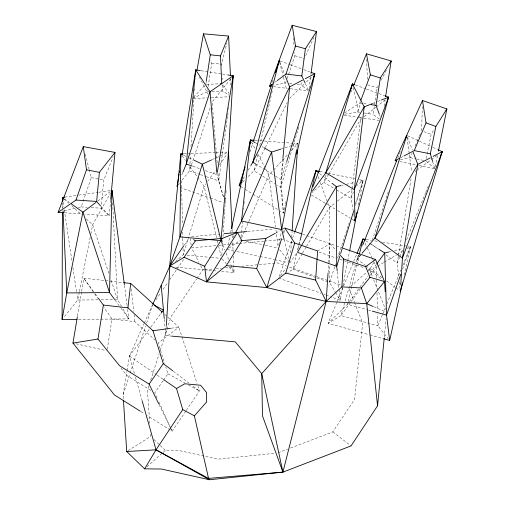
<?xml version="1.0" encoding="UTF-8"?>
<svg xmlns="http://www.w3.org/2000/svg" width="505" height="505" viewBox="0 0 505 505"><rect width="100%" height="100%" fill="white"/><g stroke="black" fill="none" stroke-linecap="round" stroke-linejoin="round"><path stroke-width="0.38" stroke-dasharray="2.52 1.89" d="M62.405 208.496L62.418 205.346M421.624 130.833L422.313 106.757M172.053 336.141L165.81 335.572L166.221 328.528M166.271 327.745L166.404 325.397M225.337 203.275L225.678 197.764M225.969 193.043L226.158 189.899M189.754 166.921L189.514 170.835L181.352 181.087M189.943 163.79L190.524 154.404M191.004 146.576L194.084 96.505M194.419 91.026L194.564 88.678M290.716 252.816L291.53 240.247M291.732 237.104L292.086 231.606M297.679 145.194L297.78 143.622L293.897 143.319M221.783 255.277L222.446 245.114M222.648 241.983L222.749 240.418M223.008 236.51L224.586 212.27M224.637 211.488L225.047 205.232M225.356 200.535L225.558 197.411M328.08 272.555L328.698 263.193M328.749 262.411L329.986 243.688L317.645 250.991M110.639 200.144L109.213 215.799L84.846 214.164M101.17 206.602L109.213 215.799L101.126 208.205L101.417 205.081M101.486 204.304L103.733 180.083L113.215 156.777M282.844 159.119L280.938 179.527L283.45 213.085L280.149 211.033M283.337 159.163L280.711 187.292L283.45 213.085L285.35 204.664M241.049 236.813L242.488 221.973M243.694 209.48L243.846 207.921M244.3 203.231L244.452 201.672M384.28 337.51L386.142 318.668M309.085 88.609L310.512 77.669M310.916 74.544L311.118 72.979M308.183 90.477L300.961 84.777L301.573 80.131M227.578 116.283L218.69 180.935L223.564 197.316M227.686 115.506L228.115 112.394M228.544 109.276L228.759 107.716M205.907 83.685L206.135 82.163M192.639 98.292L207.372 91.828L207.725 89.505M208.193 86.405L211.715 63.157L210.869 60.152M107.287 349.245L111.99 319.034L103.942 307.368M379.305 119.016L373.018 114.357L377.203 87.801L378.277 85.736M384.128 106.101L385.1 99.876M123.353 398.565L123.106 394.67L126.919 371.484M127.045 370.708L129.457 356.025L144.013 323.762M217.194 173.07L216.942 174.629L223.57 197.247M398.344 256.123L397.195 263.111L398.773 277.119M398.47 255.347L411.234 177.741M77.48 316.061L81.482 292.111M81.614 291.334L83.805 278.198L122.873 282.585M278.842 244.9L281.152 232.534M296.915 148.262L297.78 143.622L292.54 145.32M347.585 261.596L340.2 300.235L330.567 296.763M347.73 260.82L349.504 251.547M358.367 205.181L363.095 180.455L359.289 179.66M283.797 233.329L284.839 228.026M79.285 292.351L77.764 300.033L63.573 317.727M79.436 291.581L90.237 237.028M90.843 233.954L92.668 224.738L110.462 193.106M426.346 161.303L434.856 168.708L437.627 154.915M426.239 158.538L431.15 134.33L434.458 128.983M228.039 244.824L229.851 236.346M230.671 232.489L231.334 229.409M404.151 275.124L410.451 246.692L408.116 246.314M285.521 203.894L286.038 201.596M298.329 248.498L300.058 240.866M257.651 154.719L253.964 170.778L247.381 177.369M259.759 145.541L271.526 94.302M271.703 93.539L272.227 91.247M296.713 253.276L292.976 269.342L287.781 272.517M297.426 250.215L298.493 245.626M298.676 244.862L299.743 240.266M356.865 264.809L347.446 304.275L328.111 323.314L369.155 334.739M357.041 264.052L359.219 254.943M221.632 65.764L221.562 64.23L226.884 42.925M355.589 264.784L340.951 315.575L328.111 323.314L336.538 302.962M356.467 261.748L358.651 254.166M326.104 174.85L323.907 182.425L311.781 192.708M298.771 127.115L280.711 187.292L277.365 185.228M283.469 232.546L284.612 228.778M175.519 261.489L183.201 254.855L204.102 186.427L205.914 183.883M355.457 205.308L363.095 180.455L358.506 181.51M286.461 162.269L280.938 179.527L275.585 176.226M148.849 385.946L147.435 390.333L149.821 423.891M150.724 380.095L159.088 354.037M160.293 350.287L166.789 330.049M167.029 329.298L171.119 316.559L196.578 279.025M249.962 151.936L252.841 142.959M272.29 82.353L273.009 80.112M210.149 107.994L189.514 170.835L199.721 174.37M123.106 394.67L129.968 373.782M130.208 373.037L145.642 326.034M146.62 323.048L152.497 305.146M334.727 266.842L329.595 282.478L335.093 291.688M334.973 266.097L335.705 263.863M337.662 257.904L349.157 222.901M355.514 203.54L363.095 180.455L356.36 185.872M372.299 240.21L388.32 191.565M286.146 81.463L285.647 82.934L274.164 85.288M287.143 78.528L294.901 55.777L294.623 52.646M78.224 207.587L81.204 206.873L91.304 177.615L89.347 170.059M279.208 276.589L291.543 241.03M292.572 238.07L294.371 232.881M402.655 268.995L410.451 246.692L407.421 247.431M353.5 191.799L351.032 198.452L353.09 210.048M344.378 113.088L359.857 102.963L360.393 101.524M344.77 114.244L357.388 111.977L360.684 103.159M358.815 254.823L357.06 259.191L365.216 265.207M362.325 246.086L362.912 244.635M397.738 158.008L400.37 151.456M350.906 92.276L352.667 87.921M399.55 257.285L397.195 263.111L385.997 254.899M399.846 256.553L402.788 249.268M406.613 239.799L425.444 193.175M425.734 192.449L429.269 183.706M181.806 174.9L182.999 172.003M382.361 314.931L377.879 325.82L388.206 338.621M382.657 314.205L385.05 308.397M386.843 304.042L400.888 269.923M402.681 265.567L410.451 246.692L407.099 248.668M336.835 302.236L356.7 254.267M400.427 159.586L410.262 157.661L412.105 153.312M415.173 146.059L416.713 142.429M417.016 141.709L419.169 136.628M419.478 135.908L420.4 133.73M241.687 237.773L268.894 175.052L273.098 170.475M305.683 55.619L314.59 35.804M144.335 323.042L152.422 305.115M264.942 148.255L253.964 170.778L261.988 175.734M265.283 147.555L287.244 102.521M233.051 237.659L234.465 234.882M381.142 80.238L386.514 69.917M328.622 174.32L323.907 182.425L334.083 188.434M329.02 173.644L360.469 119.609L361.694 118.631M243.063 178.921L245.411 174.907M248.144 170.229L250.493 166.214M367.305 271.709L369.609 269.676L373.971 262.215M302.186 253.725L292.976 269.342L316.408 277.75M302.59 253.043L306.194 246.932M306.592 246.257L329.424 207.555L334.935 203.117M290.545 448.036L332.808 431.889L354.554 399.398L362.647 323.093L354.598 302.583M197.013 278.375L202.72 269.967L204.279 269.815M185.802 411.095L172.155 431.245L147.618 415.811M186.238 410.445L199.443 390.946L197.992 386.445M155.868 299.856L160.779 292.711M163.008 289.46L167.919 282.314M169.699 279.719L184.426 258.282M184.167 245.241L188.624 238.777M163.077 380.783L154.726 392.871L155.691 394.998M163.519 380.145L167.912 373.782L165.791 367.034M207.719 181.333L215.408 170.513M219.473 164.788L227.162 153.962M350.59 302.293L340.951 315.575L377.879 325.82L377.563 314.034M351.051 301.662L360.235 289.018M370.329 275.105L376.301 266.88L373.978 262.007M348.829 302.375L347.446 304.275L367.747 309.887M349.283 301.744L359.409 287.812M359.863 287.175L368.145 275.78M369.988 273.243L376.427 264.38M280.521 275.56L286.019 268.022M289.681 262.998L297.009 252.942M134.387 373.422L129.457 356.025L150.414 327.676M150.881 327.044L160.659 313.813M178.473 184.704L179.433 183.498M230.703 78.831L212.113 102.004L217.32 164.523M360.538 255.075L357.06 259.191L360.69 255.24M273.622 169.907L287.8 154.48M291.48 150.477L297.78 143.622M193.535 96.966L204.727 85.534M242.444 182.311L245.19 179.565M289.523 98.45L304.13 84.158M306.377 81.955L311.989 76.457M146.917 466.784L162.452 452.934M163.027 452.423L165.324 450.372L178.959 450.523L217.889 459.171L275.086 453.288M350.577 286.411L366.725 272.214M337.384 201.148L352.073 189.325M364.137 116.674L375.752 107.395M376.358 106.902L386.142 99.087M97.781 201.034L110.772 191.281M274.619 82.485L276.506 81.078M415.034 171.548L416.297 170.627M416.928 170.16L430.834 159.984M431.466 159.523L438.422 154.429M228.916 248.157L240.746 239.938M128.036 450.662L150.705 436.383L150.54 434.041M377.639 266.091L383.667 262.531M384.337 262.133L396.387 255.006M397.056 254.608L402.416 251.439M276.052 232.855L280.78 230.255M281.462 229.882L284.163 228.399M400.598 157.762L403.337 156.329M212.245 159.58L215.786 157.945M216.493 157.617L227.098 152.706M372.09 103.74L377.109 101.726M377.828 101.442L380.694 100.293M278.16 452.77L287.635 449.153M280.572 149.202L284.309 147.99M285.06 147.744L291.795 145.56M388.49 252.058L391.52 251.32M394.55 250.575L402.876 248.542M64.072 210.957L75.245 208.294M341.696 185.392L343.223 185.038M346.278 184.331L353.923 182.57M64.76 197.133L77.928 195.246M78.704 195.132L98.071 192.355M98.841 192.247L110.462 190.581M171.239 328.212L178.852 327.158L181.762 336.16M215.9 245.619L191.565 247.892L198.888 262.379M219.037 245.323L228.456 244.445M231.593 244.149L238.657 243.492M239.446 243.416L263.774 241.144M264.557 241.074L282.611 239.389L293.765 243.271M205.055 269.746L212.845 269.007M215.963 268.717L221.417 268.199M225.312 267.833L233.878 267.025M241.668 266.286L277.498 262.903L286.417 266.034M191.521 236.693L218.798 234.162M247.589 231.486L272.422 229.175M282.51 228.241L284.062 228.096M206.551 84.411L219.467 83.773M207.372 91.828L208.918 91.752M211.999 91.601L222.8 91.07L228.954 95.06M193.484 98.519L207.416 97.837M211.286 97.642L229.863 96.733M183.946 153.791L190.202 153.552M190.985 153.52L215.225 152.573M216.007 152.542L226.953 152.112M98.046 299.837L77.764 300.033L76.836 293.815M101.164 299.806L117.545 299.648L121.453 306.282M78.597 319.394L128.876 318.889L127.645 309.54M81.204 206.873L87.333 207.284M91.165 207.542L101.126 208.205M64.406 212.801L81.696 213.956M255.088 140.333L258.97 140.63M259.747 140.693L263.629 140.99M264.405 141.053L293.121 143.262M187.121 255.214L210.617 257.392M211.399 257.462L221.581 258.409M175.822 267.17L203.78 269.765M204.557 269.834L217.762 271.065M221.644 271.425L234.074 272.574L233.31 256.035M211.715 63.157L221.562 64.23M111.99 319.034L134.879 321.622L154.82 339.909M289.472 83.394L292.54 83.761M297.136 84.316L300.961 84.777M273.42 86.696L287.257 88.362M290.331 88.735L308.012 90.862M359.857 102.963L362.937 103.43M363.707 103.55L367.558 104.131M357.388 111.977L359.623 112.318M364.092 113L373.018 114.357M344.107 115.127L358.733 117.362M359.503 117.476L378.744 120.411M201.066 70.744L221.689 73.983M222.452 74.102L227.042 74.822M366.131 239.509L371.573 240.393M374.685 240.898L377.791 241.403M382.455 242.154L407.339 246.188M91.304 177.615L99.346 179.212M100.078 179.357L103.733 180.083M410.262 157.661L416.177 158.86M416.915 159.006L425.04 160.659M399.714 161.562L415.754 164.826M418.809 165.444L434.092 168.556M319.753 171.448L324.317 172.394M328.117 173.183L354.731 178.713M246.105 241.087L264.481 245.032M265.245 245.196L278.261 247.993M227.048 249.451L233.966 250.941M237.041 251.604L259.324 256.407M260.088 256.572L273.918 259.551M274.688 259.715L287.749 262.531M75.996 343.785L106.29 350.622M368.498 310.095L371.51 310.928M369.919 334.948L382.841 338.546M294.901 55.777L304.408 58.454M367.552 84.783L377.203 87.801M192.853 166.29L199.418 168.563M205.264 170.583L216.942 174.629L216.809 173.064M200.453 174.623L205.56 176.39M206.286 176.643L218.69 180.935L218.04 173.12M180.007 187.544L209.733 197.859M210.478 198.118L223.109 202.505M302.602 234.187L335.869 245.727M336.601 245.986L341.746 247.772M319.046 252.071L336.147 258.03M339.865 259.324L365.147 268.123M368.12 269.159L369.609 269.676L382.096 279.644M289.39 267.076L316.143 276.456M316.887 276.721L340.673 285.06M317.14 278.015L329.595 282.478L329.55 265.131M278.691 278.072L320.934 293.291M323.894 294.358L325.378 294.895M326.116 295.16L329.822 296.498M355.381 85.017L365.708 88.785M366.447 89.057L378.251 93.362M378.99 93.633L384.16 95.521M279.991 60.928L289.624 64.463M290.362 64.735L302.95 69.355M303.694 69.633L309.615 71.805M423.821 131.635L431.15 134.33M373.883 306.794L386.041 312.077M407.516 135.763L418.847 140.952M419.554 141.28L432.299 147.113M433.006 147.441L437.254 149.385M183.599 155.237L186.377 156.563M189.154 157.882L193.32 159.864M167.912 373.782L185.051 383.112M188.479 384.974L199.443 390.946L192.594 385.769M255.89 143.111L257.941 144.285M262.032 146.633L263.402 147.416M336.791 190.038L351.032 198.452L360.469 119.609L359.781 116.573M311.389 194.974L324.81 202.947M325.479 203.345L334.872 208.918M337.561 210.516L350.306 218.084M350.975 218.482L352.989 219.675M255.511 163.854L274.916 175.816M262.657 176.144L274.695 183.574M240.481 186.427L244.445 188.889M245.108 189.299L252.38 193.806M253.043 194.217L277.504 209.392M150.787 390.416L127.178 375.682L120.304 367.179M140.983 411.638L144.297 413.721M365.645 240.702L378.131 248.75M129.457 356.025L156.537 374.723M157.181 375.165L162.982 379.173M64.356 198.844L69.482 202.524M371.061 243.953L377.91 248.965M365.847 265.674L382.159 277.706M386.552 280.944L395.333 287.421M395.964 287.888L399.726 290.665M173.278 371.188L188.851 382.948M332.808 431.889L351.063 445.902M319.659 173.556L323.989 176.946M324.608 177.432L331.4 182.753M64.179 199.039L68.832 203.237M71.742 205.857L81.621 214.77M86.273 218.968L92.668 224.738L109.175 274.43M164.927 314.52L167.25 316.629M167.824 317.153L178.852 327.158L158.242 343.04L164.611 363.284M154.082 439.609L159.7 444.987M160.268 445.53L165.324 450.372M329.986 243.688L335.737 250.152M222.099 258.996L226.265 263.717M229.384 267.259L234.074 272.574L229.914 262.417M279.675 249.798L290.053 263.029M222.667 84.897L229.112 93.558M115.058 300.065L120.581 307.595M121.042 308.22L128.876 318.889L121.844 306.945M93.362 291.328L83.805 278.198L94.094 293.108M95.18 293.828L97.913 297.578M182.191 155.83L185.386 160.293M189.949 166.669L204.102 186.427L216.557 237.729M94.542 293.759L97.673 298.291M335.484 292.344L340.2 300.235L337.264 271.715M251.515 142.038L255.139 148.918M258.036 154.416L265.276 168.171M265.636 168.859L268.894 175.052L275.572 227.042M199.286 76.88L208.193 94.328M200.63 265.826L202.72 269.967M159.075 404.511L170.09 427.022M170.438 427.729L172.155 431.245L171.189 429.111M365.008 243.189L367.002 247.368M367.337 248.069L372.318 258.522M372.646 259.216L373.643 261.306M305.462 83.811L308.454 90.243M156.013 395.712L157.629 399.266M158.917 402.106L170.867 428.404M222.793 245.007L224.87 250.089M226.057 252.986L228.727 259.519M369.609 269.676L372.52 276.917M373.681 279.814L385.599 309.496M279.827 62.115L284.422 73.774M349.132 288.664L354.308 301.851M407.358 136.887L412.295 149.928M379.615 114.988L380.17 116.459M318.112 176.561L319.993 181.724M320.265 182.463L329.424 207.555L329.55 264.342M111.144 280.363L117.545 299.648L112.647 202.934M182.002 336.911L197.019 383.44M432.596 161.278L434.856 168.708M135.46 377.21L141.892 399.903M85.231 154.177L89.151 169.301M279.631 62.159L283.248 76.444M283.444 77.196L286.676 89.978M284.157 239.471L288.917 258.465M217.302 240.797L217.863 243.088M218.602 246.156L221.02 256.111M353.285 87.737L359.099 113.537M353.771 213.912L354.182 216.235M63.131 202.126L63.832 206.791M64.293 209.897L71.956 261.18M72.89 267.397L76.722 293.039M190.177 238.316L191.25 245.682M407.112 137.745L409.239 153.886M409.34 154.65L411.569 171.561M124.476 285.394L127.134 305.645M275.97 230.147L278.066 246.44M399.303 281.79L400.093 288.791M131.281 288.911L133.768 311.497M134.109 314.609L134.879 321.622M164.308 319.318L165.81 335.572M293.298 37.774L294.137 47.167M230.57 78.559L230.867 84.853M232.073 229.251L232.18 231.612M232.363 235.551L232.47 237.918M232.691 242.64L233.165 252.879M222.2 78.035L222.269 79.569M222.516 84.935L222.8 91.07M62.683 202.947L62.898 207.643M366.662 59.23L367.387 80.137M376.301 266.88L376.888 288.885M376.995 292.812L377.475 310.891M181.453 180.727L182.475 224.1M182.665 231.984L182.791 237.508M182.81 238.297L182.98 245.392M183.056 248.548L183.201 254.855"/><path stroke-width="0.76" d="M77.025 319.412L62.102 319.558L62.393 212.435M62.424 201.407L62.437 197.468L64.76 197.133M182.905 154.909L180.822 153.918L179.925 236.864L169.604 266.596L180.822 153.918L183.163 153.823M124.375 284.612L112.009 190.353L109.528 292.534L114.597 299.433M166.404 325.397L169.895 265.914L183.719 245.884M228.279 155.269L233.152 75.782L227.805 74.942M384.204 338.299L377.551 405.812L351.063 445.902L282.92 472.131L262.474 415.811L261.723 373.656L326.173 301.422L341.866 286.878L343.577 258.964L338.874 253.674M195.479 73.812L195.719 69.905L200.302 70.624M400.749 284.839L402.434 258.118L417.786 164.409L413.122 152.1M292.136 230.817L297.376 149.903M123.454 400.124L126.704 451.502L144.619 468.842L161.436 469.025L209.442 479.75L282.92 472.131L326.173 301.422L328.029 273.338M373.17 306.478L366.731 303.682L326.173 301.422L315.606 280.067L317.645 250.991L294.724 243.012L284.839 228.026L301.125 233.676M221.209 238.303L228.512 152.055L232.035 228.462M110.709 199.361L114.988 152.409L83.274 146.62L58.113 212.378L63.617 212.75M100.665 206.027L96.644 201.432L99.371 172.338L114.988 152.409M282.914 158.336L289.599 86.898L285.287 75.965M250.051 143.881L250.43 139.973L254.312 140.276M216.746 172.281L210.042 91.746L195.719 69.905L186.282 164.018L182.999 172.003M255.208 142.719L250.43 139.973L241.529 221.013L235.526 232.805M172.653 370.714L163.311 363.657L152.971 330.75L127.929 307.848L130.688 283.457L123.656 282.667M311.118 72.979L316.496 31.562L292.187 25.25L269.575 86.235L271.109 86.418M305.134 83.098L301.813 75.952L305.38 48.751L316.496 31.562M232.508 80.459L233.152 75.782L210.042 91.746L186.282 164.018L192.121 166.038M206.255 81.406L210.288 54.799L203.471 33.822L228.588 36.076L230.425 75.409M379.343 114.25L376.036 105.412L380.353 77.972L391.173 60.972L366.472 53.808L353.847 85.017M385.586 96.764L391.173 60.972L390.453 62.349M158.734 403.811L149.095 384.116L119.521 365.683L97.964 339.032L103.367 305.077L98.368 298.202M179.029 174.073L177.034 186.509L177.93 184.331M179.275 172.521L179.527 170.961M182.141 154.637L195.719 69.905M217.32 172.293L233.152 75.782M140.321 411.215L114.452 394.948L72.966 343.103L77.353 316.831M62.102 319.558L66.748 292.938L82.927 212.182L95.918 202.429M197.013 70.062L203.471 33.822M296.618 149.815L281.689 229.592L283.968 238.707M349.649 250.777L357.035 212.138M432.596 161.278L430.336 153.842L435.878 126.471L446.887 108.935L422.489 100.546L395.131 160.628L396.659 160.937M438.403 151.083L446.887 108.935L446.054 110.273M231.498 228.639L250.43 139.973M383.598 338.754L389.677 340.446L402.447 282.813M296.713 154.12L314.798 73.711L311.099 72.348M300.229 240.102L315.953 170.652L319.753 171.448M315.24 173.714L315.953 170.652L318.428 172.59M359.396 254.185L363.019 239.01L365.349 239.383M384.892 95.786L388.585 97.137L355.002 220.868L353.658 220.073M362.142 242.04L363.019 239.01L364.989 240.279M351.114 88.489L352.427 83.944L354.643 84.752M152.744 304.401L169.895 265.914L206.488 281.859L266.836 287.598L285.761 273.148L294.724 243.012M354.731 219.321L355.002 220.868L354.333 189.634L364.206 106.896L352.427 83.944L325.801 172.83L312.368 191.041M313.447 78.224L314.798 73.711L305.266 78.698M400.351 291.126L442.216 151.658L437.961 149.707M326.173 301.422L266.836 287.598L281.651 238.581M266.836 287.598L256.666 268.483L265.908 238.429L275.377 233.228M339.72 256.527L336.709 266.324L337.188 270.945M340.648 253.516L353.835 210.585M405.932 137.625L406.809 135.441L374.937 238.007L362.028 253.308M286.701 161.518L314.798 73.711M240.481 186.427L239.155 185.606L245.159 166.902M253.56 140.712L271.57 84.6M275.414 72.625L279.252 60.657L252.835 162.206L250.878 165.545M406.07 137.688L406.809 135.441M277.138 80.611L285.969 74.058L295.545 45.993L292.187 25.25M58.113 212.378L75.996 200.049L86.494 169.781L83.274 146.62M294.623 232.142L315.953 170.652M400.837 274.196L386.546 315.082L389.677 340.446M381.414 100.003L388.585 97.137L354.333 189.634L325.801 172.83L364.206 106.896L372.09 103.74M387.486 100.091L388.585 97.137M360.93 100.078L370.361 74.86L366.472 53.808M433.138 156.392L442.216 151.658L402.434 258.118L374.937 238.007L417.786 164.409L430.348 157.85M312.873 186.831L352.427 83.944M362.912 244.635L396.861 160.192M441.035 154.568L442.216 151.658M220.23 83.735L221.752 83.66L220.477 55.904L228.588 36.076M356.997 253.542L363.019 239.01M404.019 155.969L414.27 150.597L426.018 122.86L422.489 100.546M239.155 185.606L242.286 180.26M144.619 468.842L156.039 449.829L182.741 409.587L176.523 388.522L163.626 379.615M241.876 240.67L237.501 232.426L222.307 238.36L204.683 266.28L206.488 281.859L226.316 265.611L241.876 240.67L265.908 238.429M206.488 281.859L237.501 232.426M169.895 265.914L184.022 257.316L195.321 240.872L222.307 238.36M149.095 384.116L163.311 363.657M376.888 263.749L384.703 252.98L388.49 252.058M161.12 313.182L163.45 310.032L154.082 305.102M377.551 405.812L366.731 303.682L384.475 281.544L375.556 259.501L343.217 248.277M341.866 286.878L361.378 287.964L369.963 277.327L365.689 266.659L343.577 258.964M126.704 451.502L156.039 449.829L209.442 479.75L208.527 478.399L194.381 415.823L206.551 402.062L206.545 392.549L200.63 385.246L184.754 383.794L176.523 388.522M269.575 86.235L272.725 83.893M365.689 266.659L375.556 259.501M302.539 80.125L289.599 86.898L252.835 162.206L254.842 163.443M399.234 158.475L395.131 160.628L396.646 160.331M211.538 159.908L202.347 164.163L179.925 236.864L221.013 240.658L222.497 244.281M280.572 149.202L271.589 152.112L264.083 147.807M340.932 185.562L336.343 186.623L297.464 252.317L336.709 266.324L336.343 186.623L332.019 183.233M72.966 343.103L97.964 339.032M152.971 330.75L170.482 328.319M224.252 233.657L246.812 231.555M75.996 200.049L96.644 201.432M172.053 336.141L235.273 341.872L261.723 373.656L282.92 472.131L208.527 478.399L156.039 449.829L142.107 400.661M226.316 265.611L256.666 268.483M210.288 54.799L220.477 55.904M103.367 305.077L127.929 307.848M285.969 74.058L301.813 75.952M371.415 104.712L376.036 105.412M86.494 169.781L99.371 172.338M414.27 150.597L430.336 153.842M285.761 273.148L315.606 280.067M372.261 311.13L386.546 315.082L384.703 252.98L378.788 249.173M295.545 45.993L305.38 48.751M369.963 277.327L384.475 281.544L385.22 291.568M370.361 74.86L380.353 77.972M426.018 122.86L435.878 126.471M184.022 257.316L204.683 266.28M194.015 160.192L202.347 164.163L221.013 240.658M182.741 409.587L194.381 415.823M62.614 201.381L62.437 197.468L63.718 198.389M71.401 203.906L82.927 212.182L109.528 292.534L66.748 292.938L63.037 210.768M193.535 239.528L195.321 240.872M130.688 283.457L162.023 311.888M361.378 287.964L366.731 303.682M62.437 197.468L62.904 200.573M161.183 285.47L164.239 318.548M112.009 190.353L112.173 193.503M180.822 153.918L180.897 157.068M271.589 152.112L241.529 221.013L281.689 229.592L271.589 152.112"/></g></svg>
